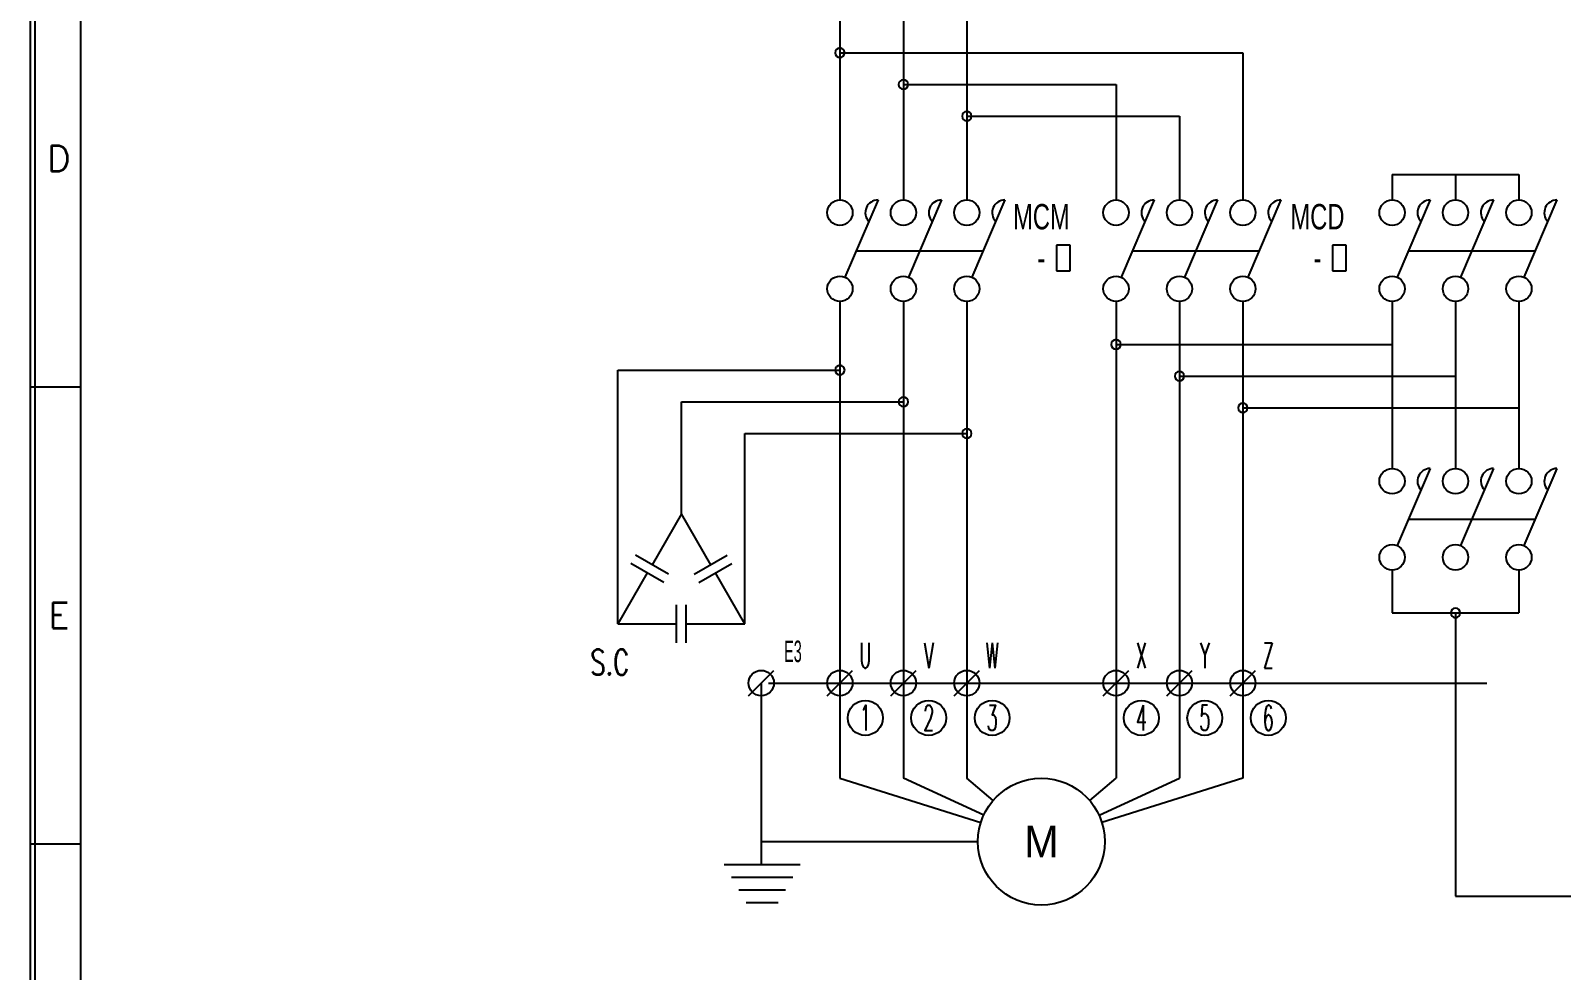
# Model space of a CAD drawing. Header units: millimetres. Extents: x 107 to 2900, y 85 to 3996.
# Drawn here: x 982.2 to 1199.4, y 950.8 to 1084.2 of the extents above; entities that cross this region are included whole.
import ezdxf
from ezdxf.enums import TextEntityAlignment as Align
from ezdxf.lldxf.tags import DXFTag

# ---------------------------------------------------------------- set-up
doc = ezdxf.new("R2010")
doc.units = ezdxf.units.MM
for name, color, linetype in [('1', 1, 'CENTER'), ('2', 7, 'Continuous'), ('20', 2, 'Continuous'), ('30', 3, 'Continuous'), ('4', 133, 'Continuous'), ('7', 7, 'Continuous'), ('70', 7, 'Continuous'), ('LL', 7, 'Continuous'), ('RED', 1, 'Continuous')]:
    doc.layers.add(name, color=color, linetype=linetype)
doc.styles.add('ghs', font='NGULIM.TTF')
doc.styles.add('ROMANS', font='ROMANS.shx', dxfattribs={"width": 0.7})
doc.styles.add('SIMPLEX', font='SIMPLEX')
doc.styles.add('엑스포', font='gulim.ttc')
tags = doc.linetypes.add('CENTER', pattern=[2, 1.25, -0.25, 0.25, -0.25]).pattern_tags.tags
tags[10:11] = [DXFTag(74, 4), DXFTag(75, 0), DXFTag(340, '0'), DXFTag(46, 1.0), DXFTag(50, 0.0), DXFTag(44, 0.0), DXFTag(45, 0.0)]
tags[8:9] = [DXFTag(74, 4), DXFTag(75, 0), DXFTag(340, '0'), DXFTag(46, 1.0), DXFTag(50, 0.0), DXFTag(44, 0.0), DXFTag(45, 0.0)]
tags[6:7] = [DXFTag(74, 4), DXFTag(75, 0), DXFTag(340, '0'), DXFTag(46, 1.0), DXFTag(50, 0.0), DXFTag(44, 0.0), DXFTag(45, 0.0)]
tags[4:5] = [DXFTag(74, 4), DXFTag(75, 0), DXFTag(340, '0'), DXFTag(46, 1.0), DXFTag(50, 0.0), DXFTag(44, 0.0), DXFTag(45, 0.0)]
tags = doc.linetypes.add('HIDDEN', pattern=[0.375, 0.25, -0.125]).pattern_tags.tags
tags[6:7] = [DXFTag(74, 4), DXFTag(75, 0), DXFTag(340, '0'), DXFTag(46, 1.0), DXFTag(50, 0.0), DXFTag(44, 0.0), DXFTag(45, 0.0)]
tags[4:5] = [DXFTag(74, 4), DXFTag(75, 0), DXFTag(340, '0'), DXFTag(46, 1.0), DXFTag(50, 0.0), DXFTag(44, 0.0), DXFTag(45, 0.0)]

msp = doc.modelspace()

# ---------------------------------------------------------------- linework, layer by layer
at = {"color": 7}
for p, q in [((1175.402, 1063.722), (1193.402, 1063.722)), ((1175.402, 1001.537), (1193.402, 1001.537)), ((1097.057, 978.091), (1117.058, 971.794)), ((1117.465, 972.849), (1106.057, 978.091)), ((1118.786, 974.921), (1115.057, 978.091)), ((1132.5, 974.921), (1136.229, 978.091)), ((1133.821, 972.849), (1145.229, 978.091)), ((1154.229, 978.091), (1134.228, 971.794))]:
    msp.add_line(p, q, dxfattribs=at)
at = {"color": 7, "linetype": 'Continuous'}
for p, q in [((1102.457, 1060.129), (1097.766, 1049.183)), ((1111.457, 1060.129), (1106.766, 1049.183)), ((1120.457, 1060.129), (1115.766, 1049.183)), ((1141.629, 1060.129), (1136.939, 1049.183)), ((1150.629, 1060.129), (1145.939, 1049.183)), ((1159.629, 1060.129), (1154.939, 1049.183)), ((1180.802, 1060.129), (1176.111, 1049.183)), ((1189.802, 1060.129), (1185.111, 1049.183)), ((1198.802, 1060.129), (1194.111, 1049.183)), ((1129.718, 1053.714), (1127.763, 1053.714)), ((1127.763, 1053.714), (1127.763, 1050.064)), ((1129.718, 1050.064), (1129.718, 1053.714)), ((1168.891, 1053.714), (1166.936, 1053.714)), ((1166.936, 1053.714), (1166.936, 1050.064)), ((1168.891, 1050.064), (1168.891, 1053.714)), ((1127.763, 1050.064), (1129.718, 1050.064)), ((1166.936, 1050.064), (1168.891, 1050.064)), ((1180.802, 1022.03), (1176.111, 1011.085)), ((1189.802, 1022.03), (1185.111, 1011.085)), ((1198.802, 1022.03), (1194.111, 1011.085)), ((1074.557, 1015.584), (1070.394, 1008.374)), ((1078.719, 1008.374), (1074.557, 1015.584)), ((1072.057, 1005.855), (1067.381, 1008.555)), ((1072.732, 1007.024), (1068.056, 1009.724)), ((1076.381, 1007.024), (1081.057, 1009.724)), ((1077.056, 1005.855), (1081.732, 1008.555)), ((1069.719, 1007.205), (1065.557, 999.995)), ((1083.557, 999.995), (1079.394, 1007.205)), ((1073.882, 997.295), (1073.882, 1002.695)), ((1075.232, 997.295), (1075.232, 1002.695)), ((1065.557, 999.995), (1073.882, 999.995)), ((1075.232, 999.995), (1083.557, 999.995)), ((1080.624, 965.846), (1091.424, 965.846))]:
    msp.add_line(p, q, dxfattribs=at)
at = {"color": 7, "linetype": 'HIDDEN'}
for p, q in [((1099.371, 1052.929), (1117.371, 1052.929)), ((1138.544, 1052.929), (1156.544, 1052.929)), ((1177.717, 1052.929), (1195.717, 1052.929)), ((1177.717, 1014.83), (1195.717, 1014.83))]:
    msp.add_line(p, q, dxfattribs=at)
at = {"color": 1}
for p, q in [((1184.402, 1001.537), (1184.402, 961.358)), ((1184.402, 961.358), (1317.201, 961.358))]:
    msp.add_line(p, q, dxfattribs=at)
at = {"color": 1, "linetype": 'Continuous'}
for p, q in [((1084.09, 989.791), (1087.69, 993.391)), ((1095.257, 989.791), (1098.857, 993.391)), ((1104.257, 989.791), (1107.857, 993.391)), ((1113.257, 989.791), (1116.857, 993.391)), ((1134.429, 989.791), (1138.029, 993.391)), ((1143.429, 989.791), (1147.029, 993.391)), ((1152.429, 989.791), (1156.029, 993.391)), ((1081.664, 964.046), (1090.385, 964.046)), ((1082.703, 962.246), (1089.346, 962.246)), ((1083.742, 960.446), (1088.307, 960.446))]:
    msp.add_line(p, q, dxfattribs=at)
at = {"color": 13, "linetype": 'Continuous'}
for p, q in [((1095.257, 989.791), (1098.857, 993.391)), ((1104.257, 989.791), (1107.857, 993.391)), ((1113.257, 989.791), (1116.857, 993.391)), ((1134.429, 989.791), (1138.029, 993.391)), ((1143.429, 989.791), (1147.029, 993.391)), ((1152.429, 989.791), (1156.029, 993.391))]:
    msp.add_line(p, q, dxfattribs=at)
at = {"color": 3, "linetype": 'CENTER'}
msp.add_line((1086.932, 991.591), (1188.841, 991.591), dxfattribs=at)
at = {"color": 7, "linetype": 'Continuous'}
for centre in [(1097.057, 1058.329), (1106.057, 1058.329), (1115.057, 1058.329), (1136.229, 1058.329), (1145.229, 1058.329), (1154.229, 1058.329), (1175.402, 1058.329), (1184.402, 1058.329), (1193.402, 1058.329), (1097.057, 1047.529), (1106.057, 1047.529), (1115.057, 1047.529), (1136.229, 1047.529), (1145.229, 1047.529), (1154.229, 1047.529), (1175.402, 1047.529), (1184.402, 1047.529), (1193.402, 1047.529), (1175.402, 1020.23), (1184.402, 1020.23), (1193.402, 1020.23), (1175.402, 1009.43), (1184.402, 1009.43), (1193.402, 1009.43)]:
    msp.add_circle(centre, 1.8, dxfattribs=at)
at = {"color": 1, "linetype": 'Continuous'}
for centre in [(1085.89, 991.591), (1097.057, 991.591), (1106.057, 991.591), (1115.057, 991.591), (1136.229, 991.591), (1145.229, 991.591), (1154.229, 991.591)]:
    msp.add_circle(centre, 1.8, dxfattribs=at)
at = {"color": 13, "linetype": 'Continuous'}
for centre in [(1097.057, 991.591), (1106.057, 991.591), (1115.057, 991.591), (1136.229, 991.591), (1145.229, 991.591), (1154.229, 991.591)]:
    msp.add_circle(centre, 1.8, dxfattribs=at)
at = {"color": 2}
for centre in [(1100.657, 986.65), (1109.657, 986.65), (1118.657, 986.65), (1139.829, 986.65), (1148.829, 986.65), (1157.829, 986.65)]:
    msp.add_circle(centre, 2.481, dxfattribs=at)
at = {"color": 7, "linetype": 'Continuous'}
for centre in [(1102.457, 1058.329), (1111.457, 1058.329), (1120.457, 1058.329), (1141.629, 1058.329), (1150.629, 1058.329), (1159.629, 1058.329), (1180.802, 1058.329), (1189.802, 1058.329), (1198.802, 1058.329), (1180.802, 1020.23), (1189.802, 1020.23), (1198.802, 1020.23)]:
    msp.add_arc(centre, 1.8, 90, 223.60282, dxfattribs=at)
at = {"layer": '1', "color": 7, "linetype": 'Continuous'}
for p, q in [((1097.057, 1131.001), (1097.057, 1060.129)), ((1106.057, 1131.001), (1106.057, 1060.129)), ((1115.057, 1131.001), (1115.057, 1060.129)), ((1097.057, 1081.018), (1154.229, 1081.018)), ((1154.229, 1081.018), (1154.229, 1060.129)), ((1106.057, 1076.518), (1136.229, 1076.518)), ((1136.229, 1076.518), (1136.229, 1060.129)), ((1115.057, 1072.018), (1145.229, 1072.018)), ((1145.229, 1072.018), (1145.229, 1060.129)), ((1175.402, 1063.722), (1175.402, 1060.129)), ((1184.402, 1063.722), (1184.402, 1060.129)), ((1193.402, 1063.722), (1193.402, 1060.129)), ((1097.057, 1045.729), (1097.057, 991.591)), ((1106.057, 1045.729), (1106.057, 991.591)), ((1115.057, 1045.729), (1115.057, 991.591)), ((1136.229, 1045.729), (1136.229, 978.091)), ((1145.229, 1045.729), (1145.229, 978.091)), ((1154.229, 1045.729), (1154.229, 978.091)), ((1175.402, 1045.729), (1175.402, 1022.03)), ((1184.402, 1045.729), (1184.402, 1022.03)), ((1193.402, 1045.729), (1193.402, 1022.03)), ((1136.229, 1039.635), (1175.402, 1039.635)), ((1145.229, 1035.135), (1184.402, 1035.135)), ((1154.229, 1030.635), (1193.402, 1030.635)), ((1175.402, 1007.63), (1175.402, 1001.537)), ((1193.402, 1007.63), (1193.402, 1001.537)), ((1097.057, 991.591), (1097.057, 978.091)), ((1106.057, 991.591), (1106.057, 978.091)), ((1115.057, 991.591), (1115.057, 978.091))]:
    msp.add_line(p, q, dxfattribs=at)
at = {"layer": '2', "color": 7, "linetype": 'Continuous'}
msp.add_circle((1125.643, 969.091), 9, dxfattribs=at)
at = {"layer": '20', "color": 7}
msp.add_line((989.345, 770.083), (989.345, 1285.675), dxfattribs=at)
at = {"layer": '30', "color": 7}
for p, q in [((982.217, 1033.603), (989.345, 1033.603)), ((982.217, 968.803), (989.345, 968.803))]:
    msp.add_line(p, q, dxfattribs=at)
at = {"layer": '70', "color": 7}
for points in [[(1803.017, 709.603), (982.217, 709.603), (982.217, 1292.803), (1803.017, 1292.803)], [(1802.369, 710.251), (982.865, 710.251), (982.865, 1292.155), (1802.369, 1292.155)]]:
    msp.add_lwpolyline(points, close=True, dxfattribs=at)
at = {"layer": 'LL', "color": 75}
for p, q in [((1065.557, 1035.995), (1097.057, 1035.995)), ((1065.557, 999.995), (1065.557, 1035.995)), ((1074.557, 1015.584), (1074.557, 1031.495)), ((1074.557, 1031.495), (1106.057, 1031.495)), ((1083.557, 1026.995), (1115.057, 1026.995)), ((1083.557, 999.995), (1083.557, 1026.995))]:
    msp.add_line(p, q, dxfattribs=at)
at = {"layer": 'LL', "color": 7}
for centre, start, end in [((1097.057, 1081.018), 0, 180), ((1097.057, 1081.018), 180, 0), ((1106.057, 1076.518), 0, 180), ((1106.057, 1076.518), 180, 0), ((1115.057, 1072.018), 0, 180), ((1115.057, 1072.018), 180, 0), ((1136.229, 1039.635), 0, 180), ((1136.229, 1039.635), 180, 0), ((1097.057, 1035.995), 0, 180), ((1097.057, 1035.995), 180, 0), ((1145.229, 1035.135), 0, 180), ((1145.229, 1035.135), 180, 0), ((1106.057, 1031.495), 0, 180), ((1106.057, 1031.495), 180, 0), ((1154.229, 1030.635), 0, 180), ((1154.229, 1030.635), 180, 0), ((1115.057, 1026.995), 0, 180), ((1115.057, 1026.995), 180, 0), ((1184.402, 1001.537), 0, 180), ((1184.402, 1001.537), 180, 0)]:
    msp.add_arc(centre, 0.675, start, end, dxfattribs=at)
at = {"layer": 'RED', "color": 7, "linetype": 'Continuous'}
for p, q in [((1085.89, 991.591), (1085.89, 965.846)), ((1085.89, 969.091), (1116.643, 969.091))]:
    msp.add_line(p, q, dxfattribs=at)

# ---------------------------------------------------------------- texts
at = {"layer": '30', "color": 7, "style": 'SIMPLEX'}
for s, p in [('D', (986.213, 1066.003)), ('E', (986.213, 1001.203))]:
    msp.add_text(s, height=3.672, dxfattribs=at).set_placement(p, align=Align.MIDDLE)
at = {"layer": '4', "color": 7, "linetype": 'Continuous', "style": 'ghs', "width": 0.5}
msp.add_text('E3', height=3.06, dxfattribs=at).set_placement((1090.39, 996.091), align=Align.MIDDLE)
at = {"layer": '7', "color": 2, "linetype": 'Continuous', "style": 'ghs', "width": 0.7}
for s, p in [('MCM', (1125.639, 1057.759)), ('MCD', (1164.812, 1057.759)), ('-', (1125.639, 1051.889)), ('-', (1164.812, 1051.889))]:
    msp.add_text(s, height=3.6, dxfattribs=at).set_placement(p, align=Align.MIDDLE)
at = {"layer": '7', "color": 7, "linetype": 'Continuous', "style": '엑스포'}
msp.add_text('M', height=4.5, dxfattribs=at).set_placement((1125.643, 969.091), align=Align.MIDDLE)
at = {"layer": 'LL', "color": 7, "style": 'ROMANS', "width": 0.5}
for s, p in [('U', (1100.657, 995.516)), ('V', (1109.657, 995.516)), ('W', (1118.657, 995.516)), ('X', (1139.829, 995.516)), ('Y', (1148.829, 995.516)), ('Z', (1157.829, 995.516)), ('1', (1100.657, 986.65)), ('2', (1109.657, 986.65)), ('3', (1118.657, 986.65)), ('4', (1139.829, 986.65)), ('5', (1148.829, 986.65)), ('6', (1157.829, 986.65))]:
    msp.add_text(s, height=3.6, dxfattribs=at).set_placement(p, align=Align.MIDDLE)
at = {"layer": 'LL', "color": 2, "style": 'ROMANS', "width": 0.7}
msp.add_text('S.C', height=3.6, dxfattribs=at).set_placement((1061.645, 992.739))

doc.saveas('drawing.dxf')
